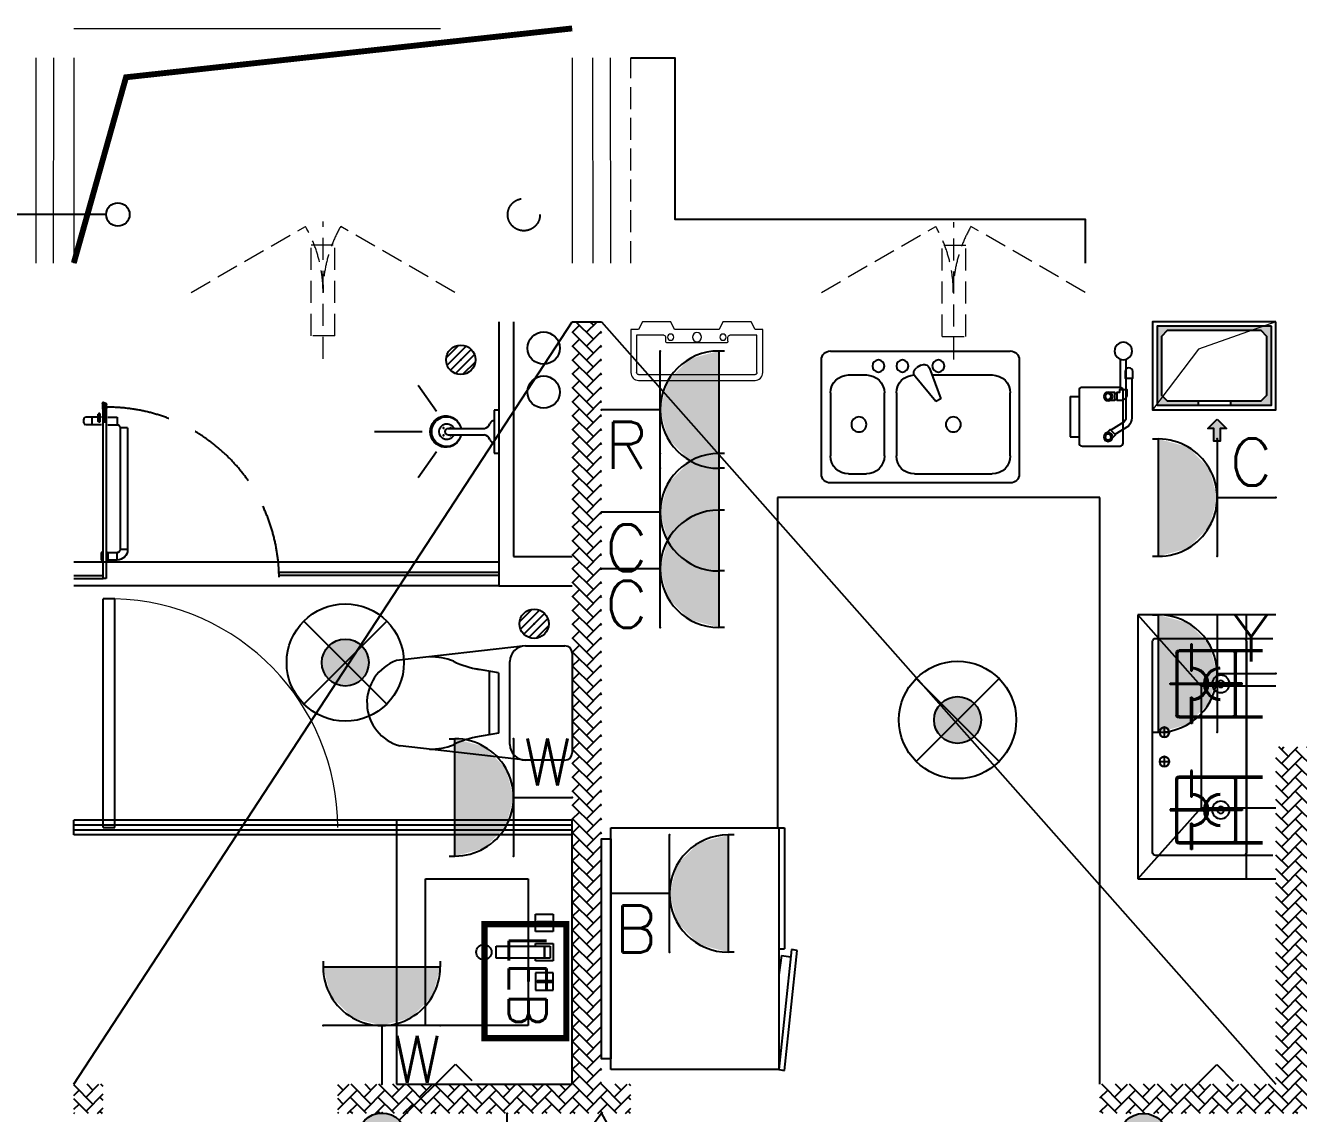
# Model space of a CAD drawing. Extents: x 5031545 to 5313844, y -886381 to -283477.
# Drawn here: x 5249381 to 5253724, y -810391 to -806681 of the extents above; entities that cross this region are included whole.
import ezdxf
from ezdxf.enums import TextEntityAlignment as Align

# ---------------------------------------------------------------- set-up
doc = ezdxf.new("R2010")
doc.units = 0
doc.header["$LTSCALE"] = 1000
doc.header["$MEASUREMENT"] = 0
for name, pattern in [('A户型$0$DASH', [0.35, 0.25, -0.1]), ('DASH', [0.35, 0.25, -0.1]), ('HIDDEN', [0.375, 0.25, -0.125])]:
    doc.linetypes.add(name, pattern=pattern)
doc.layers.get('0').update_dxf_attribs({"linetype": 'CONTINUOUS'})
for name, color, linetype in [('!!电气', 1, 'CONTINUOUS'), ('$RECOVER_210609100354-32', 7, 'CONTINUOUS'), ('5fur', 175, 'CONTINUOUS'), ('AH-FURNITURE', 1, 'CONTINUOUS'), ('CURTWALL', 4, 'CONTINUOUS'), ('EQUIP-插座', 3, 'CONTINUOUS'), ('EQUIP-照明', 3, 'CONTINUOUS'), ('IP-bath&kitchen-JOHNSON', 4, 'CONTINUOUS'), ('LVTRY', 252, 'CONTINUOUS'), ('P-bath&kitchen-JOHNSON', 4, 'CONTINUOUS'), ('TEL_TEXT', 7, 'CONTINUOUS'), ('VPIPE-中水', 122, 'CONTINUOUS'), ('VPIPE-凝结', 150, 'CONTINUOUS'), ('VPIPE-雨水', 4, 'DASH'), ('保温', 6, 'CONTINUOUS'), ('建筑-排气道', 252, 'CONTINUOUS'), ('看线', 185, 'CONTINUOUS')]:
    doc.layers.add(name, color=color, linetype=linetype)
for name, color, linetype, lineweight in [('EQUIP-消防', 3, 'CONTINUOUS', 20), ('PUB_HATCH', 8, 'CONTINUOUS', 9), ('WINDOW', 146, 'CONTINUOUS', 20), ('平面-栏杆', 56, 'CONTINUOUS', 15), ('平面-看线', 252, 'CONTINUOUS', 15), ('平面-空调室内机', 176, 'CONTINUOUS', 9), ('平面-空调预留孔', 252, 'CONTINUOUS', 15), ('立面-洞口示意', 252, 'CONTINUOUS', 13)]:
    doc.layers.add(name, color=color, linetype=linetype, lineweight=lineweight)
doc.styles.add('_TEL_DIM', font='simplex.shx', dxfattribs={"width": 0.8, "height": 3.5, "bigfont": 'hztxt.shx'})
doc.styles.add('DIM_FONT', font='SIMPLEX', dxfattribs={"width": 0.7, "bigfont": 'GBCBIG'})
doc.styles.get("Standard").update_dxf_attribs({"font": 'gbenor.shx', "bigfont": 'gbcbig.shx'})
pattern_1 = [(45, (0, 0), (0, 47.4157523), [100.584, -33.528]), (135, (23.708, 23.708), (3e-15, 47.4157523), [100.584, -33.528])]

# ---------------------------------------------------------------- blocks, each defined once
blk = doc.blocks.new('$equip$00001149')
for p, q in [((-0.354, 0.354), (0.354, -0.354)), ((0.354, 0.354), (-0.354, -0.354))]:
    blk.add_line(p, q)
for radius in [0.5, 0.2]:
    blk.add_circle((0, 0), radius)
for points in [[(-0.1, 0.173), (0.1, 0.173), (-0.173, 0.1), (0.173, 0.1)], [(0, 0.2), (0, 0.2), (-0.1, 0.173), (0.1, 0.173)], [(-0.173, 0.1), (0.173, 0.1), (-0.2, 0), (0.2, 0)], [(-0.173, -0.1), (0.173, -0.1), (-0.2, 0), (0.2, 0)], [(-0.1, -0.173), (0.1, -0.173), (-0.173, -0.1), (0.173, -0.1)], [(0, -0.2), (0, -0.2), (-0.1, -0.173), (0.1, -0.173)]]:
    blk.add_solid(points)
at = {"flags": 9}
blk.add_attdef('A', (0, 0), '', height=0.00002, dxfattribs=at)
blk = doc.blocks.new('$equip$00001962')
for p, q in [((0.147, 0.356), (0.625, 0.833)), ((0.625, 0.833), (0.766, 0.692))]:
    blk.add_line(p, q)
blk.add_circle((0, 0.208), 0.208)
for p in [(0, 0.417), (-0.208, 0.208), (0.208, 0.208), (0, 0)]:
    blk.add_point(p)
for points in [[(-0.104, 0.389), (0.104, 0.389), (-0.18, 0.313), (0.18, 0.313)], [(0, 0.417), (0, 0.417), (-0.104, 0.389), (0.104, 0.389)], [(-0.18, 0.313), (0.18, 0.313), (-0.208, 0.208), (0.208, 0.208)], [(-0.18, 0.104), (0.18, 0.104), (-0.208, 0.208), (0.208, 0.208)], [(-0.104, 0.028), (0.104, 0.028), (-0.18, 0.104), (0.18, 0.104)], [(0, 0), (0, 0), (-0.104, 0.028), (0.104, 0.028)]]:
    blk.add_solid(points)
at = {"layer": 'TEL_TEXT', "style": '_TEL_DIM', "flags": 1}
blk.add_attdef('A', text='', height=0.00002, dxfattribs=at).set_placement((0, 0), align=Align.MIDDLE_CENTER)
blk = doc.blocks.new('$equip$00001237')
for p, q in [((-0.5, 1.05), (-0.5, 1)), ((-0.5, 1), (0.5, 1)), ((0.5, 1.05), (0.5, 1)), ((0.5, 0.5), (-0.5, 0.5)), ((0, 0.5), (0, 0))]:
    blk.add_line(p, q)
blk.add_arc((0, 1), 0.5, 180, 0)
for p in [(0, 1), (-0.5, 0.5), (0.5, 0.5), (0, 0)]:
    blk.add_point(p)
for points in [[(0.433, 0.75), (-0.433, 0.75), (0.5, 1), (-0.5, 1)], [(0.25, 0.567), (-0.25, 0.567), (0.433, 0.75), (-0.433, 0.75)], [(0, 0.5), (0, 0.5), (0.25, 0.567), (-0.25, 0.567)]]:
    blk.add_solid(points)
at = {"flags": 9}
blk.add_attdef('A', (0, 0), '', height=0.00002, dxfattribs=at)
blk = doc.blocks.new('$equip$00001764')
for p, q in [((-0.5, 1.05), (-0.5, 1)), ((-0.5, 1), (0.5, 1)), ((0.5, 1.05), (0.5, 1)), ((0.5, 0.5), (-0.5, 0.5)), ((0, 0.5), (0, 0))]:
    blk.add_line(p, q)
blk.add_arc((0, 1), 0.5, 180, 0)
for p in [(-0.5, 0.5), (0.5, 0.5), (0, 0)]:
    blk.add_point(p)
for points in [[(0.433, 0.75), (-0.433, 0.75), (0.5, 1), (-0.5, 1)], [(0.25, 0.567), (-0.25, 0.567), (0.433, 0.75), (-0.433, 0.75)], [(0, 0.5), (0, 0.5), (0.25, 0.567), (-0.25, 0.567)]]:
    blk.add_solid(points)
at = {"color": 7, "style": '_TEL_DIM'}
blk.add_attdef('$TEXT$', text='', height=0.4, dxfattribs=at).set_placement((0.303, 0.211), align=Align.MIDDLE_CENTER)
at = {"color": 7, "style": '_TEL_DIM', "flags": 1}
blk.add_attdef('A', text='', height=0.00002, dxfattribs=at).set_placement((0, 0), align=Align.MIDDLE_CENTER)
blk = doc.blocks.new('A$C09840549')
at = {"layer": 'EQUIP-消防'}
for p, q in [((94.2, 325.2), (-268.5, 325.2)), ((94.2, 65.2), (94.2, 325.2)), ((-268.5, 65.2), (94.2, 65.2))]:
    blk.add_line(p, q, dxfattribs=at)
at = {"layer": 'EQUIP-消防', "const_width": 20}
blk.add_lwpolyline([(-268.5, 325.2), (94.2, 325.2), (94.2, 65.2), (-268.5, 65.2), (-268.5, 325.2), (94.2, 325.2)], dxfattribs=at)
at = {"layer": 'EQUIP-消防'}
for p in [(-8.5, 325.2), (94.2, 195.2), (-8.5, 65.2)]:
    blk.add_point(p, dxfattribs=at)
at = {"layer": 'EQUIP-消防', "style": '_TEL_DIM'}
blk.add_attdef('I/O', text='', height=120, dxfattribs=at).set_placement((-85.4, 202.3), align=Align.MIDDLE_CENTER)
at = {"layer": 'EQUIP-消防', "style": '_TEL_DIM', "flags": 1}
blk.add_attdef('A', text='', height=0.008, dxfattribs=at).set_placement((-8.5, 65.2), align=Align.MIDDLE_CENTER)
blk = doc.blocks.new('cvxcvxvcxvcx')
blk.add_hatch(color=252).paths.add_polyline_path([(580593.9, 371078.9), (580595.1, 371081.7), (580603.4, 371078.2), (580602.2, 371075.5)])
at = {"layer": '$RECOVER_210609100354-32', "color": 252}
for p, q in [((581943.7, 371358.3), (581943.7, 370458)), ((581993.7, 371358.3), (581993.7, 370558)), ((581993.7, 370558), (582193.7, 370558)), ((581943.7, 370458), (582193.7, 370458))]:
    blk.add_line(p, q, dxfattribs=at)
at = {"color": 252}
for p, q in [((581764.2, 371235.4), (581806.6, 371277.8)), ((581767.1, 371210.1), (581831.9, 371274.9)), ((581778.3, 371193), (581849, 371263.7)), ((581795.4, 371181.8), (581860.2, 371246.6)), ((581820.7, 371178.8), (581863.2, 371221.3)), ((580594.6, 371081.9), (580593, 371082.6)), ((580593.1, 371061.9), (580595.3, 371061.4)), ((580595.3, 371061.4), (580593.1, 371061.4)), ((580605, 371078.1), (580593.3, 371083)), ((580594.6, 371081.9), (580593.3, 371078.6)), ((580602.5, 371074.8), (580593.3, 371078.6)), ((580593.4, 371071.1), (580603.9, 371071.1)), ((580593.4, 371069.8), (580603.9, 371069.8)), ((580593.7, 371069.8), (580593.7, 371048.4)), ((580598.7, 371080.7), (580598.7, 371041.6)), ((580604.2, 371061.8), (580602, 371061.3)), ((580602, 371061.3), (580604.2, 371061.3)), ((580603.8, 371078), (580602.5, 371074.8)), ((580603.7, 371069.8), (580603.7, 371050.2)), ((580604.4, 371077.8), (580603.8, 371078)), ((580633.7, 370413.3), (580593.7, 370413.3)), ((580593.7, 369633.3), (580593.7, 370413.3)), ((580633.7, 369633.3), (580633.7, 370413.3)), ((582014.2, 370335.4), (582056.6, 370377.8)), ((582017.1, 370310.1), (582081.9, 370374.9)), ((582028.3, 370293), (582099, 370363.7)), ((582045.4, 370281.8), (582110.2, 370346.6)), ((582070.7, 370278.8), (582113.2, 370321.3)), ((582034.3, 370253.2), (581594.4, 370203.1)), ((582034.3, 370253.2), (582168.7, 370253.2)), ((582193.7, 370228.2), (582193.7, 369888.2)), ((581981, 369916.4), (581981, 370199.9)), ((581942.4, 370161.4), (581863.6, 370175)), ((581910.4, 370166.9), (581910.4, 369949.5)), ((581942.4, 370161.4), (581942.4, 369955)), ((581942.4, 369955), (581863.6, 369941.4)), ((582034.3, 369863.2), (581606.6, 369911.9)), ((582168.7, 369863.2), (582034.3, 369863.2)), ((580593.7, 369633.3), (580633.7, 369633.3)), ((581693.7, 369458.3), (582043.7, 369458.3)), ((581693.7, 368958.6), (581693.7, 369458.3)), ((582043.7, 369458.3), (582043.7, 368958.6)), ((582068.8, 369278.5), (582068.8, 369338.5)), ((582068.8, 369338.5), (582128.8, 369338.5)), ((582073.8, 369311.5), (582073.8, 369305.5)), ((582123.8, 369311.5), (582073.8, 369311.5)), ((582123.8, 369305.5), (582123.8, 369311.5)), ((582128.8, 369338.5), (582128.8, 369278.5)), ((582128.8, 369278.5), (582068.8, 369278.5)), ((582073.8, 369305.5), (582123.8, 369305.5)), ((581933.8, 369188.5), (581933.8, 369228.5)), ((581933.8, 369228.5), (582098.8, 369228.5)), ((582068.8, 369228.5), (582068.8, 369238.5)), ((582068.8, 369238.5), (582128.8, 369238.5)), ((582098.8, 369188.5), (582098.8, 369228.5)), ((582098.8, 369228.5), (582118.8, 369228.5)), ((582098.8, 369228.5), (582098.8, 369188.5)), ((582118.8, 369228.5), (582118.8, 369188.5)), ((582128.8, 369238.5), (582128.8, 369178.5)), ((582098.8, 369188.5), (581933.8, 369188.5)), ((582068.8, 369178.5), (582068.8, 369188.5)), ((582118.8, 369188.5), (582098.8, 369188.5)), ((582128.8, 369178.5), (582068.8, 369178.5)), ((582128.8, 369138.5), (582068.8, 369138.5)), ((582068.8, 369138.5), (582068.8, 369078.5)), ((582128.8, 369078.5), (582128.8, 369138.5)), ((582073.8, 369105.5), (582073.8, 369111.5)), ((582073.8, 369111.5), (582123.8, 369111.5)), ((582123.8, 369105.5), (582073.8, 369105.5)), ((582123.8, 369111.5), (582123.8, 369105.5)), ((582068.8, 369078.5), (582128.8, 369078.5)), ((582043.7, 368958.6), (581693.7, 368958.6))]:
    blk.add_line(p, q, dxfattribs=at)
blk.add_circle((581892.5, 369208.5), 26, dxfattribs=at)
for centre, radius, start, end in [((580604.7, 371064.9), 13.4, 154.9185, 209.8498), ((580592.8, 371081.9), 1.17, 67.467, 199.9599), ((580572.3, 371074.4), 20.6, 349.1527, 19.9599), ((580592.8, 371082.1), 0.5, 67.467, 199.2391), ((580569.6, 371074), 24, 352.9513, 19.2391), ((580605, 371065.3), 12.4, 158.6522, 196.0549), ((580604.6, 371063.5), 11.7, 190.4823, 204.5814), ((580593.5, 371058.5), 0.5, 209.8498, 24.5814), ((580594.8, 371062.6), 9.42, 335.7717, 351.9846), ((580603.9, 371058.6), 0.5, 155.7717, 331.0221), ((580585.1, 371076.5), 19.5, 343.7516, 2.5342), ((580590, 371065.2), 14.6, 346.2853, 18.1027), ((580604.1, 371077.4), 0.5, 1.9458, 67.267), ((580592.5, 371064.9), 13.5, 331.0221, 24.8476), ((580585.2, 371076.5), 20.5, 343.0997, 2.0085), ((580604.6, 371077.2), 1, 4.2348, 68.4734), ((582034.3, 370199.9), 53.3, 90, 180), ((582168.7, 370228.2), 25, 0, 90), ((581646.3, 370059.4), 152.8, 109.8819, 254.9227), ((581706.8, 369991.8), 224.1, 68.5202, 90), ((581919.7, 370463.4), 293.8, 243.5369, 261.4828), ((581919.7, 369653), 293.8, 98.5172, 116.4631), ((581706.8, 370124.5), 224.1, 270, 291.4798), ((582034.3, 369916.4), 53.3, 180, 270), ((582168.7, 369888.2), 25, 270, 0)]:
    blk.add_arc(centre, radius, start, end, dxfattribs=at)
at = {"color": 252, "lineweight": 13}
blk.add_arc((580613.7, 369633.3), 780, 360, 88.5307, dxfattribs=at)
at = {"color": 252}
for centre in [(581813.7, 371228.3), (582063.7, 370328.3)]:
    blk.add_ellipse(centre, major_axis=(35.4, 35.4), ratio=1, start_param=5.497787, end_param=11.780972, dxfattribs=at)
blk.add_open_spline([(580603.7, 371050.2), (580602.8, 371049.4), (580601, 371047.8), (580597.8, 371051.5), (580595.2, 371049.6), (580593.7, 371048.4)], degree=3, knots=[0, 0, 0, 0, 3.066329, 6.218313, 11.124135, 11.124135, 11.124135, 11.124135], dxfattribs=at)
for p in [(581813.7, 371228.3), (582063.7, 370328.3)]:
    blk.add_point(p, dxfattribs=at)
at = {"layer": 'CURTWALL', "color": 252}
for p, q in [((582193.7, 369658.3), (580493.7, 369658.3)), ((580493.7, 369608.3), (580493.7, 369658.3)), ((582193.7, 369641.7), (580493.7, 369641.7)), ((582193.7, 369625), (580493.7, 369625)), ((582193.7, 369608.3), (582193.7, 369658.3)), ((582193.7, 369608.3), (580493.7, 369608.3))]:
    blk.add_line(p, q, dxfattribs=at)
at = {"layer": 'IP-bath&kitchen-JOHNSON', "color": 252}
for p, q in [((581730.5, 371051.5), (581668.7, 371141)), ((581682.3, 370983.3), (581519, 370983.3)), ((581730.5, 370915.1), (581668.7, 370825.7)), ((581943.7, 370538), (580493.7, 370538)), ((580493.7, 370493), (580593.7, 370493)), ((580593.7, 370483), (580593.7, 370493)), ((581943.7, 370503), (581193.7, 370503)), ((581193.7, 370493), (581193.7, 370503)), ((581943.7, 370493), (581193.7, 370493)), ((580493.7, 370483), (580593.7, 370483)), ((581943.7, 370458), (580493.7, 370458))]:
    blk.add_line(p, q, dxfattribs=at)
at = {"layer": 'IP-bath&kitchen-JOHNSON', "color": 252, "extrusion": (0, 0, -1)}
for centre, major_axis, ratio, start_param, end_param in [((581764.9, 370983.4), (0, 51), 0.990052, 1.778622, 7.646156), ((581765.9, 370983.4), (0, 26.8), 0.994812, 1.973916, 7.450862)]:
    blk.add_ellipse(centre, major_axis=major_axis, ratio=ratio, start_param=start_param, end_param=end_param, dxfattribs=at)
at = {"layer": 'LVTRY', "color": 252}
for p, q in [((580593.7, 370483), (580593.7, 371069.8)), ((580593.7, 371069.8), (580603.7, 371069.8)), ((580603.7, 371069.8), (580603.7, 370483)), ((581943.7, 371056.9), (581927.9, 371056.9)), ((581927.9, 371056.9), (581927.9, 370909.7)), ((581943.7, 371056.9), (581943.7, 370909.7)), ((580587.5, 371032.5), (580532.8, 371032.5)), ((580587.5, 371007.1), (580532.8, 371007.1)), ((580555.8, 371007.1), (580555.8, 371032.5)), ((580579.2, 371045.4), (580576.9, 371043.1)), ((580576.9, 371017.7), (580576.9, 371043.1)), ((580579.2, 371015.4), (580576.9, 371017.7)), ((580582.1, 371045.4), (580579.2, 371045.4)), ((580579.2, 371045.4), (580579.2, 371027.9)), ((580579.2, 371015.4), (580579.2, 371032.8)), ((580582.1, 371015.4), (580579.2, 371015.4)), ((580582.1, 371045.4), (580582.1, 371015.4)), ((580597.4, 371045.4), (580595.7, 371043.6)), ((580595.7, 371043.1), (580595.7, 371043.6)), ((580595.7, 371017.7), (580595.7, 371017.1)), ((580597.4, 371015.4), (580595.7, 371017.1)), ((580603.8, 371045.4), (580597.4, 371045.4)), ((580597.4, 371043.1), (580597.4, 371045.4)), ((580597.4, 371017.7), (580597.4, 371015.4)), ((580603.8, 371015.4), (580597.4, 371015.4)), ((580600.9, 371045.4), (580598.6, 371043.1)), ((580598.6, 371027.9), (580598.6, 371043.1)), ((580598.6, 371027.9), (580598.6, 371017.7)), ((580600.9, 371015.4), (580598.6, 371017.7)), ((580600.9, 371026.3), (580600.9, 371045.4)), ((580600.9, 371034.5), (580600.9, 371015.4)), ((580603.8, 371015.4), (580603.8, 371045.4)), ((580609.4, 371032.5), (580641.1, 371032.5)), ((580609.4, 371007.1), (580641.1, 371007.1)), ((580641.1, 371032.5), (580641.1, 371007.1)), ((580651.4, 370996.7), (580651.4, 370581.1)), ((580676.8, 370996.7), (580651.4, 370996.7)), ((580676.8, 370996.7), (580676.8, 370581)), ((581770.2, 370993.9), (581894.4, 370993.9)), ((581770.2, 370972.9), (581894.4, 370972.9)), ((581927.9, 370909.7), (581943.7, 370909.7)), ((580589.8, 370573), (580588.1, 370571.3)), ((580588.1, 370544.8), (580588.1, 370571.3)), ((580589.8, 370543), (580589.8, 370573)), ((580592.7, 370573), (580589.8, 370573)), ((580592.7, 370543), (580592.7, 370573)), ((580604.2, 370573), (580607.1, 370573)), ((580604.2, 370573), (580604.2, 370543)), ((580607.1, 370573), (580607.1, 370543)), ((580607.1, 370573), (580609.4, 370570.7)), ((580609.4, 370570.7), (580609.4, 370545.3)), ((580641.1, 370570.7), (580609.4, 370570.7)), ((580641.1, 370545.3), (580641.1, 370570.7)), ((580676.8, 370581), (580651.4, 370581.1)), ((580592.7, 370543), (580589.8, 370543)), ((580604.2, 370543), (580607.1, 370543)), ((580607.1, 370543), (580609.4, 370545.3)), ((580641.1, 370545.3), (580609.4, 370545.3)), ((580603.7, 370483), (580593.7, 370483)), ((582193.7, 369658.3), (581593.7, 369658.3)), ((581593.7, 369658.3), (581593.7, 368758.3)), ((582193.7, 368758.3), (582193.7, 369658.3)), ((581593.7, 368758.3), (582193.7, 368758.3))]:
    blk.add_line(p, q, dxfattribs=at)
for centre, radius, start, end in [((580541.3, 371019.8), 15.3, 124.0384, 235.947), ((581886.2, 371022.4), 29.7, 286.0573, 334.4592), ((581927.3, 371006.5), 14.6, 87.5818, 167.6166), ((581770.2, 370983.4), 10.5, 89.9915, 269.9915), ((581886, 370944.1), 29.9, 25.5934, 74.1055), ((581927.3, 370960.2), 14.6, 192.3665, 272.4012)]:
    blk.add_arc(centre, radius, start, end, dxfattribs=at)
at = {"layer": 'LVTRY', "color": 252, "extrusion": (0, 0, -1)}
for centre, major_axis, ratio, start_param, end_param in [((580641, 370996.7), (7.33, 7.33), 1, -0.78527, 0.785526), ((581762.4, 370983.4), (0, 53.6), 0.987577, 1.76809, 7.656688), ((581754.5, 370995.9), (-1.43, 0), 0.85, -1.570796, 4.712389), ((581754.5, 370970.9), (-1.43, 0), 0.85, -1.570796, 4.712389), ((581778.9, 370970.9), (-1.43, 0), 0.85, -1.570796, 4.712389), ((581778.9, 370995.9), (-1.43, 0), 0.85, 4.712389, 10.995574), ((580641.1, 370581.1), (7.33, 7.33), 1, 0.785526, 2.356322), ((580641.1, 370581.1), (-25.3, 25.3), 1, 2.356322, 3.927118)]:
    blk.add_ellipse(centre, major_axis=major_axis, ratio=ratio, start_param=start_param, end_param=end_param, dxfattribs=at)
at = {"layer": 'P-bath&kitchen-JOHNSON', "color": 252, "linetype": 'DASH'}
blk.add_arc((580607.5, 370480.6), 586.2, 0.6078, 90.2033, dxfattribs=at)
blk = doc.blocks.new('*U140')
h = blk.add_hatch(color=5)
h.set_gradient(color1=(0, 0, 255), rotation=180, tint=1)
h.paths.add_polyline_path([(0, 0), (-6.35, -6.35), (-6.35, -2.159), (-15, -2.159), (-15, 2.159), (-6.35, 2.159), (-6.35, 6.35)])
at = {"color": 0, "linetype": 'Continuous'}
blk.add_lwpolyline([(0, 0), (-6.35, -6.35), (-6.35, -2.159), (-15, -2.159), (-15, 2.159), (-6.35, 2.159), (-6.35, 6.35)], close=True, dxfattribs=at)
blk = doc.blocks.new('vcxvcdfvdxv')
at = {"layer": 'PUB_HATCH'}
blk.add_hatch(color=252, dxfattribs=at).paths.add_polyline_path([(582308.7, 371343.3), (582308.7, 371073.3), (582448.7, 371073.3), (582448.7, 371088.3), (582343.7, 371088.3), (582323.7, 371108.3), (582323.7, 371308.3), (582343.7, 371328.3), (582663.7, 371328.3), (582683.7, 371308.3), (582683.7, 371108.3), (582663.7, 371088.3), (582558.7, 371088.3), (582558.7, 371073.3), (582698.7, 371073.3), (582698.7, 371343.3)])
at = {"layer": 'AH-FURNITURE', "color": 252}
for p, q in [((582803.7, 371125.8), (582803.7, 371230)), ((582823.7, 371125.8), (582823.7, 371230)), ((582784.7, 371165.8), (582784.7, 371030.8)), ((582804.7, 371165.8), (582804.7, 371030.8)), ((582843.2, 371113.3), (582836.2, 371113.3)), ((582843.2, 371093.3), (582836.2, 371093.3)), ((582994.7, 371103.3), (582964.7, 371103.3)), ((582994.7, 371103.3), (582994.7, 370965.3)), ((582810.5, 371016.6), (582856.8, 370988.3)), ((582796.4, 371002.5), (582842.7, 370974.2)), ((582994.7, 370965.3), (582964.7, 370965.3))]:
    blk.add_line(p, q, dxfattribs=at)
for points in [[(582781.7, 371188.3, -1), (582807.7, 371188.3), (582807.7, 371165.8), (582781.7, 371165.8)], [(582836.2, 371090.3), (582820.7, 371090.3, -0.414214), (582800.7, 371110.3), (582800.7, 371125.8), (582826.7, 371125.8), (582826.7, 371116.3), (582836.2, 371116.3)], [(582964.7, 371124.3), (582964.7, 370944.3, -0.414214), (582954.7, 370934.3), (582824.7, 370934.3, -0.414214), (582814.7, 370944.3), (582814.7, 371124.3, -0.414214), (582824.7, 371134.3), (582954.7, 371134.3, -0.414214)], [(582865.7, 371116.3, -1), (582865.7, 371090.3), (582843.2, 371090.3), (582843.2, 371116.3)], [(582874.9, 370974.5, -1), (582856.5, 370956.1), (582840.6, 370972), (582859, 370990.4)]]:
    blk.add_lwpolyline(points, format="xyb", close=True, dxfattribs=at)
for centre, radius in [((582813.7, 371258.3), 30), ((582865.7, 371103.3), 15), ((582865.7, 371103.3), 10), ((582865.7, 370965.3), 15), ((582865.7, 370965.3), 10)]:
    blk.add_circle(centre, radius, dxfattribs=at)
for radius in [40, 20]:
    blk.add_arc((582824.7, 371030.8), radius, 180, 225, dxfattribs=at)
at = {"layer": 'LVTRY', "color": 252}
for p, q in [((583168.7, 371227.7), (583168.7, 370839)), ((583813, 371258.3), (583199.4, 371258.3)), ((583843.7, 370839), (583843.7, 371227.7)), ((583474.8, 371199.4), (583436, 371095.8)), ((583504.1, 371209.9), (583518.4, 371201.7)), ((583260.7, 371176.5), (583466.2, 371176.5)), ((583453.7, 371085.6), (583524, 371171)), ((583690.3, 371176.5), (583751.6, 371176.5)), ((583199.4, 370900.4), (583199.4, 371115.2)), ((583436, 371095.8), (583453.7, 371085.6)), ((583588, 371115.2), (583588, 370900.4)), ((583628.9, 370900.4), (583628.9, 371115.2)), ((583813, 371115.2), (583813, 370900.4)), ((582448.7, 371088.3), (582448.7, 371073.3)), ((582558.7, 371088.3), (582558.7, 371073.3)), ((583526.6, 370839), (583260.7, 370839)), ((583751.6, 370839), (583690.3, 370839)), ((583199.4, 370808.3), (583813, 370808.3)), ((582893.7, 368758.3), (582893.7, 370758.3)), ((582893.7, 370758.3), (583993.7, 370758.3)), ((583993.7, 370758.3), (583993.7, 369632.3)), ((582293.7, 370358.3), (582763.9, 370358.3)), ((582393.7, 369458.3), (582393.7, 370358.3)), ((582547.9, 370115.4), (582763.9, 370358.3)), ((582763.9, 370358.3), (582763.9, 369458.3)), ((582703.7, 370278.3), (582303.7, 370278.3)), ((582393.7, 370268.3), (582393.7, 369548.3)), ((582713.7, 369548.3), (582713.7, 370268.3)), ((582338.7, 370238.3), (582623.7, 370238.3)), ((582338.7, 370233.3), (582623.7, 370233.3)), ((582428.7, 370018.3), (582428.7, 370228.3)), ((582433.7, 370018.3), (582433.7, 370228.3)), ((582578.9, 370168.3), (582578.9, 370258.3)), ((582578.9, 370258.3), (582583.4, 370258.3)), ((582583.4, 370258.3), (582583.4, 370168.3)), ((582628.7, 370228.3), (582628.7, 370018.3)), ((582633.7, 370228.3), (582633.7, 370018.3)), ((582583.4, 370168.3), (582578.9, 370168.3)), ((582293.7, 370115.4), (582547.9, 370115.4)), ((582393.7, 369700.3), (582393.7, 370115.4)), ((582408.7, 370125.6), (582536.2, 370125.6)), ((582408.7, 370121.1), (582408.7, 370125.6)), ((582536.2, 370121.1), (582408.7, 370121.1)), ((582653.7, 370125.6), (582526.2, 370125.6)), ((582526.2, 370125.6), (582526.2, 370121.1)), ((582526.2, 370121.1), (582653.7, 370121.1)), ((582536.2, 370125.6), (582536.2, 370121.1)), ((582547.9, 370115.4), (582547.9, 369700.3)), ((582653.7, 370121.1), (582653.7, 370125.6)), ((582583.4, 370078.3), (582578.9, 370078.3)), ((582578.9, 370078.3), (582578.9, 369988.3)), ((582583.4, 369988.3), (582583.4, 370078.3)), ((582623.7, 370013.3), (582338.7, 370013.3)), ((582623.7, 370008.3), (582338.7, 370008.3)), ((582578.9, 369988.3), (582583.4, 369988.3)), ((582673.7, 369938.9), (582673.7, 369977.7)), ((582693.1, 369958.3), (582654.3, 369958.3)), ((582673.7, 369838.9), (582673.7, 369877.7)), ((582693.1, 369858.3), (582654.3, 369858.3)), ((582623.7, 369808.3), (582338.7, 369808.3)), ((582623.7, 369803.3), (582338.7, 369803.3)), ((582428.7, 369798.3), (582428.7, 369588.3)), ((582433.7, 369798.3), (582433.7, 369588.3)), ((582578.9, 369738.3), (582578.9, 369828.3)), ((582578.9, 369828.3), (582583.4, 369828.3)), ((582583.4, 369828.3), (582583.4, 369738.3)), ((582628.7, 369588.3), (582628.7, 369798.3)), ((582633.7, 369588.3), (582633.7, 369798.3)), ((582583.4, 369738.3), (582578.9, 369738.3)), ((582547.9, 369700.3), (582293.7, 369700.3)), ((582536.2, 369695.6), (582408.7, 369695.6)), ((582408.7, 369695.6), (582408.7, 369691.1)), ((582408.7, 369691.1), (582536.2, 369691.1)), ((582526.2, 369691.1), (582526.2, 369695.6)), ((582526.2, 369695.6), (582653.7, 369695.6)), ((582653.7, 369691.1), (582526.2, 369691.1)), ((582536.2, 369691.1), (582536.2, 369695.6)), ((582763.9, 369458.3), (582547.9, 369700.3)), ((582653.7, 369695.6), (582653.7, 369691.1)), ((582583.4, 369648.3), (582578.9, 369648.3)), ((582578.9, 369648.3), (582578.9, 369558.3)), ((582583.4, 369558.3), (582583.4, 369648.3)), ((583969.7, 369632.3), (583969.7, 369220.3)), ((583988.9, 369632.3), (583969.7, 369632.3)), ((583988.9, 369632.3), (583988.9, 368808.3)), ((584561.7, 369632.3), (583988.9, 369632.3)), ((584561.7, 368808.3), (584561.7, 369632.3)), ((582338.7, 369583.3), (582623.7, 369583.3)), ((582338.7, 369578.3), (582623.7, 369578.3)), ((582303.7, 369538.3), (582703.7, 369538.3)), ((582578.9, 369558.3), (582583.4, 369558.3)), ((582763.9, 369458.3), (582293.7, 369458.3)), ((583926.2, 369214.5), (583945.2, 369217.5)), ((583969.9, 368805.4), (583926.2, 369214.5)), ((583945.2, 369217.5), (583988.9, 368808.3)), ((583980.1, 369197), (583948.5, 369192.2)), ((583988.9, 369220.3), (583969.7, 369220.3)), ((583980.1, 369197), (583988.9, 369130.7)), ((583988.9, 368808.3), (583969.9, 368805.4)), ((583985.2, 368831.8), (583988.9, 368832.4)), ((583988.9, 368808.3), (584561.7, 368808.3))]:
    blk.add_line(p, q, dxfattribs=at)
for points in [[(582293.7, 371358.3), (582713.7, 371358.3), (582713.7, 371058.3), (582293.7, 371058.3)], [(582308.7, 371343.3), (582698.7, 371343.3), (582698.7, 371073.3), (582308.7, 371073.3)], [(582663.7, 371088.3), (582343.7, 371088.3), (582323.7, 371108.3), (582323.7, 371308.3), (582343.7, 371328.3), (582663.7, 371328.3), (582683.7, 371308.3), (582683.7, 371108.3), (582663.7, 371088.3)], [(584561.7, 368845.2), (584593.7, 368845.2), (584593.7, 369595.5), (584561.7, 369595.5)]]:
    blk.add_lwpolyline(points, close=True, dxfattribs=at)
for centre, radius in [((583444.8, 371207.2), 20.5), ((583567.5, 371207.2), 20.5), ((583649.4, 371207.2), 20.5), ((583393.7, 371007.8), 25.6), ((583715.8, 371007.8), 25.6), ((582481.2, 370123.3), 29.7), ((582481.2, 370123.3), 11.7), ((582673.7, 369958.3), 17), ((582673.7, 369858.3), 17), ((582481.2, 369693.3), 29.7), ((582481.2, 369693.3), 11.7)]:
    blk.add_circle(centre, radius, dxfattribs=at)
for centre, radius, start, end in [((583199.4, 371227.7), 30.7, 90, 180), ((583813, 371227.7), 30.7, 360, 90), ((583493.9, 371192.2), 20.5, 60, 159.4623), ((583508.2, 371184), 20.5, 320.5377, 60), ((583260.7, 371115.2), 61.4, 90, 180), ((583526.6, 371115.2), 61.4, 360, 90), ((583690.3, 371115.2), 61.4, 90, 180), ((583751.6, 371115.2), 61.4, 360, 90), ((583260.7, 370900.4), 61.4, 180, 270), ((583526.6, 370900.4), 61.4, 270, 360), ((583690.3, 370900.4), 61.4, 180, 270), ((583751.6, 370900.4), 61.4, 270, 360), ((583199.4, 370839), 30.7, 180, 270), ((583813, 370839), 30.7, 270, 360), ((582403.7, 370268.3), 10, 90, 180), ((582703.7, 370268.3), 10, 0, 90), ((582438.7, 370228.3), 10, 90, 180), ((582438.7, 370228.3), 5, 90, 180), ((582623.7, 370228.3), 10, 0, 90), ((582623.7, 370228.3), 5, 0, 90), ((582481.2, 370123.3), 56.7, 2.2742, 87.7258), ((582581.2, 370123.3), 56.7, 92.2742, 177.7258), ((582481.2, 370123.3), 52.2, 2.4704, 87.5296), ((582581.2, 370123.3), 52.2, 92.4704, 177.5296), ((582481.2, 370123.3), 56.7, 272.2742, 357.7258), ((582481.2, 370123.3), 52.2, 272.4704, 357.5296), ((582581.2, 370123.3), 56.7, 182.2742, 267.7258), ((582581.2, 370123.3), 52.2, 182.4704, 267.5296), ((582438.7, 370018.3), 10, 180, 270), ((582438.7, 370018.3), 5, 180, 270), ((582623.7, 370018.3), 5, 270, 0), ((582623.7, 370018.3), 10, 270, 0), ((582438.7, 369798.3), 10, 90, 180), ((582438.7, 369798.3), 5, 90, 180), ((582623.7, 369798.3), 10, 0, 90), ((582623.7, 369798.3), 5, 0, 90), ((582481.2, 369693.3), 56.7, 2.2742, 87.7258), ((582481.2, 369693.3), 52.2, 2.4704, 87.5296), ((582581.2, 369693.3), 56.7, 92.2742, 177.7258), ((582581.2, 369693.3), 52.2, 92.4704, 177.5296), ((582481.2, 369693.3), 56.7, 272.2742, 357.7258), ((582481.2, 369693.3), 52.2, 272.4704, 357.5296), ((582581.2, 369693.3), 56.7, 182.2742, 267.7258), ((582581.2, 369693.3), 52.2, 182.4704, 267.5296), ((582438.7, 369588.3), 10, 180, 270), ((582438.7, 369588.3), 5, 180, 270), ((582623.7, 369588.3), 5, 270, 0), ((582623.7, 369588.3), 10, 270, 0), ((582403.7, 369548.3), 10, 180, 270), ((582703.7, 369548.3), 10, 270, 0)]:
    blk.add_arc(centre, radius, start, end, dxfattribs=at)
at = {"layer": '平面-空调预留孔', "color": 252}
for p, q in [((584063.5, 371184.7), (584063.5, 371312.1)), ((584063.5, 371312.1), (584155.9, 371312.1)), ((584381.5, 371312.1), (584473.9, 371312.1)), ((584473.9, 371312.1), (584473.9, 371184.7)), ((584162.5, 371292.3), (584162.5, 371305.5)), ((584169.1, 371285.7), (584368.3, 371285.7)), ((584374.9, 371292.3), (584374.9, 371305.5)), ((584467.3, 371178.1), (584070.1, 371178.1))]:
    blk.add_line(p, q, dxfattribs=at)
blk.add_lwpolyline([(584344.5, 371331.9), (584357.7, 371358.3), (584454.1, 371358.3), (584467.3, 371331.9), (584493.7, 371331.9), (584493.7, 371184.7, -0.414214), (584467.3, 371158.3), (584070.1, 371158.3, -0.414214), (584043.7, 371184.7), (584043.7, 371331.9), (584070.1, 371331.9), (584083.3, 371358.3), (584179.6, 371358.3), (584192.8, 371331.9)], format="xyb", close=True, dxfattribs=at)
for centre, radius in [((584179.6, 371305.5), 10.6), ((584268.1, 371305.5), 15.8), ((584357.7, 371305.5), 10.6)]:
    blk.add_circle(centre, radius, dxfattribs=at)
for centre, start, end in [((584155.9, 371305.5), 360, 90), ((584381.5, 371305.5), 90, 180), ((584169.1, 371292.3), 180, 270), ((584368.3, 371292.3), 270, 0), ((584070.1, 371184.7), 180, 270), ((584467.3, 371184.7), 270, 0)]:
    blk.add_arc(centre, 6.6, start, end, dxfattribs=at)
at = {"layer": '立面-洞口示意', "color": 252}
blk.add_lwpolyline([(582293.7, 371358.3), (582557.2, 371264.4), (582713.7, 371058.3)], dxfattribs=at)
at = {"layer": '建筑-排气道', "color": 252, "xscale": -5, "yscale": 5, "zscale": 5, "rotation": 270}
blk.add_blockref('*U140', (582493.8, 371026), dxfattribs=at)
at = {"layer": 'LVTRY', "color": 252, "style": 'DIM_FONT', "width": 0.8, "flags": 9}
for tag in ['XSIZE', 'YSIZE']:
    blk.add_attdef(tag, (583506.2, 371257.3), '', height=0.5, rotation=90, dxfattribs=at)
blk = doc.blocks.new('dongkong')
at = {"layer": '平面-空调预留孔', "color": 8, "linetype": 'HIDDEN', "ltscale": 0.3}
for p, q in [((-603796, 210899.9), (-603796, 210431.5)), ((-603836, 210821), (-603836, 210510.8)), ((-603836, 210821), (-603756, 210821)), ((-603756, 210821), (-603756, 210510.8))]:
    blk.add_line(p, q, dxfattribs=at)
blk.add_lwpolyline([(-603756, 210510.8), (-603836, 210510.8)], dxfattribs=at)
blk = doc.blocks.new('VDVDVDCZSCCS')
at = {"layer": '保温', "linetype": 'ByBlock', "ltscale": 10}
h = blk.add_hatch(dxfattribs=at)
h.set_pattern_fill('AR-HBONE', color=251, scale=55)
h.set_pattern_definition(pattern_1)
h.paths.add_polyline_path([(542916.6, 373623.7), (542916.7, 371023.7), (543016.6, 371023.7), (543016.5, 373623.7)])
h = blk.add_hatch(dxfattribs=at)
h.set_pattern_fill('AR-HBONE', color=251, scale=55)
h.set_pattern_definition(pattern_1)
h.paths.add_polyline_path([(545316.6, 372173.7), (545316.7, 370923.7), (545516.7, 370923.7), (545516.6, 372173.7)])
h = blk.add_hatch(dxfattribs=at)
h.set_pattern_fill('AR-HBONE', color=251, scale=55)
h.set_pattern_definition(pattern_1)
h.paths.add_polyline_path([(541316.7, 370923.7), (541316.7, 371023.7), (541216.7, 371023.7), (541216.7, 370923.7)])
h = blk.add_hatch(dxfattribs=at)
h.set_pattern_fill('AR-HBONE', color=251, scale=55)
h.set_pattern_definition(pattern_1)
edge = h.paths.add_edge_path()
edge.add_line((543116.6, 370923.7), (543116.6, 371023.7))
edge.add_line((543115.5, 371023.7), (542116.7, 371023.7))
edge.add_line((542116.7, 371023.7), (542116.7, 370923.7))
edge.add_line((542116.7, 370923.7), (543116.6, 370923.7))
h = blk.add_hatch(dxfattribs=at)
h.set_pattern_fill('AR-HBONE', color=251, scale=55)
h.set_pattern_definition(pattern_1)
h.paths.add_polyline_path([(545316.7, 370923.7), (545316.7, 371023.7), (544716.7, 371023.7), (544716.7, 370923.7)])
at = {"layer": '保温', "color": 251, "linetype": 'ByBlock', "ltscale": 10}
blk.add_line((542916.6, 373623.7), (543016.6, 373623.7), dxfattribs=at)
blk = doc.blocks.new('VDGVDVXVE')
at = {"layer": '5fur', "color": 252, "linetype": 'A户型$0$DASH'}
blk.add_arc((580807.5, 368297.5), 1301.7, 282.3121, 282.3121, dxfattribs=at)
blk = doc.blocks.new('A$C547B2CCF')
at = {"color": 252, "const_width": 20}
blk.add_lwpolyline([(4899.7, 11000), (5077.9, 11633.4), (6600, 11800)], dxfattribs=at)
at = {"layer": 'VPIPE-中水', "color": 252, "linetype": 'Continuous'}
for centre in [(6502.5, 10710), (6502.5, 10560)]:
    blk.add_circle(centre, 55, dxfattribs=at)
at = {"layer": 'VPIPE-凝结', "color": 252, "ltscale": 0.1}
blk.add_line((5010, 11165.5), (4699.8, 11165.5), dxfattribs=at)
at = {"layer": 'VPIPE-凝结', "color": 252}
blk.add_circle((5050, 11165.5), 40, dxfattribs=at)
at = {"layer": 'VPIPE-雨水', "color": 252}
blk.add_circle((6435, 11165), 55, dxfattribs=at)
at = {"layer": 'WINDOW', "color": 252, "linetype": 'DASH', "ltscale": 0.3}
for points in [[(5300, 10900), (5689.8, 11124.9, -0.131605), (5750, 10900)], [(6200, 10900), (5810.3, 11124.9, 0.131605), (5750, 10900)], [(7450, 10900), (7839.8, 11124.9, -0.131605), (7900, 10900)], [(8350, 10900), (7960.3, 11124.9, 0.131605), (7900, 10900)]]:
    blk.add_lwpolyline(points, format="xyb", dxfattribs=at)
at = {"layer": '平面-栏杆', "color": 252}
for points in [[(4770, 11700), (4769.7, 11000)], [(4830, 11700), (4829.7, 11000)], [(6669.7, 11700), (6670, 11000)], [(6729.7, 11700), (6730, 11000)]]:
    blk.add_lwpolyline(points, dxfattribs=at)
at = {"layer": '平面-看线', "color": 252, "linetype": 'DASH', "ltscale": 0.3}
blk.add_line((6800, 11000), (6799.7, 11700), dxfattribs=at)
at = {"layer": '平面-看线', "color": 252}
for points in [[(4900, 11800), (6150.1, 11800)], [(4900, 11700), (4899.7, 11000)], [(6599.7, 11700), (6600, 11000)]]:
    blk.add_lwpolyline(points, dxfattribs=at)
at = {"layer": '看线', "color": 252, "ltscale": 0.5}
blk.add_lwpolyline([(6799.7, 11700), (6949.7, 11700), (6949.7, 11150), (8350, 11150), (8350, 11000)], dxfattribs=at)
at = {"color": 252}
for name, p in [('VDGVDVXVE', (-575593.7, -360558.3)), ('VDVDVDCZSCCS', (-536316.6, -362823.7)), ('cvxcvxvcxvcx', (-575593.7, -360558.3))]:
    blk.add_blockref(name, p, dxfattribs=at)
at = {"color": 252, "xscale": -1}
blk.add_blockref('vcxvcdfvdxv', (591293.7, -360558.3), dxfattribs=at)
at = {"layer": '平面-空调室内机', "color": 252, "ltscale": 0.3, "rotation": 180}
blk.add_blockref('dongkong', (-598046, 221573.1), dxfattribs=at)
at = {"layer": '平面-空调室内机', "color": 252, "ltscale": 0.3, "xscale": -1, "rotation": 180}
blk.add_blockref('dongkong', (611698.2, 221570.8), dxfattribs=at)

msp = doc.modelspace()

# ---------------------------------------------------------------- linework, layer by layer
at = {"layer": '!!电气', "color": 6}
for p, q in [((5249546.1, -810291.2), (5251246.1, -807691.2)), ((5251346.1, -807691.2), (5253646.1, -810291.2)), ((5251346.1, -810391.2), (5248146.1, -814591.2)), ((5251346.1, -810391.2), (5253646.1, -814591.2))]:
    msp.add_line(p, q, dxfattribs=at)

# ---------------------------------------------------------------- block references
at = {"color": 2}
msp.add_blockref('A$C547B2CCF', (5244646.1, -818491.2), dxfattribs=at)
at = {"layer": 'EQUIP-插座', "color": 2}
ref = msp.add_blockref('$equip$00001764', (5251346.1, -807991.2), dxfattribs=dict(at, xscale=400, yscale=400, zscale=400, rotation=270.0000000002873))
ref.add_attrib('$TEXT$', 'R', dxfattribs={"layer": '0', "color": 7, "height": 160, "style": '_TEL_DIM'}).set_placement((5251430.5, -808112.4), align=Align.MIDDLE_CENTER)
ref = msp.add_blockref('$equip$00001764', (5253646.1, -808291.2), dxfattribs=dict(at, xscale=399.9999999999999, yscale=399.9999999999999, zscale=399.9999999999999, rotation=90.00003035547908))
ref.add_attrib('$TEXT$', 'C', dxfattribs={"layer": '0', "color": 7, "height": 160, "style": '_TEL_DIM'}).set_placement((5253561.7, -808170), align=Align.MIDDLE_CENTER)
ref = msp.add_blockref('$equip$00001764', (5251346.1, -808341.2), dxfattribs=dict(at, xscale=400, yscale=400, zscale=400, rotation=270.0000000002873))
ref.add_attrib('$TEXT$', 'C', dxfattribs={"layer": '0', "color": 7, "height": 160, "style": '_TEL_DIM'}).set_placement((5251430.5, -808462.4), align=Align.MIDDLE_CENTER)
ref = msp.add_blockref('$equip$00001764', (5251346.1, -808533.7), dxfattribs=dict(at, xscale=400, yscale=400, zscale=400, rotation=270.0000000002873))
ref.add_attrib('$TEXT$', 'C', dxfattribs={"layer": '0', "color": 7, "height": 160, "style": '_TEL_DIM'}).set_placement((5251430.5, -808654.9), align=Align.MIDDLE_CENTER)
ref = msp.add_blockref('$equip$00001764', (5253646.1, -808891.2), dxfattribs=dict(at, xscale=400, yscale=400, zscale=400, rotation=90.00005049652148))
ref.add_attrib('$TEXT$', 'Y', dxfattribs={"layer": '0', "color": 7, "height": 160, "style": '_TEL_DIM'}).set_placement((5253561.7, -808770), align=Align.MIDDLE_CENTER)
ref = msp.add_blockref('$equip$00001764', (5251246.1, -809313.5), dxfattribs=dict(at, xscale=400, yscale=400, zscale=400, rotation=90.0000000002873))
ref.add_attrib('$TEXT$', 'W', dxfattribs={"layer": '0', "color": 7, "height": 160, "style": '_TEL_DIM'}).set_placement((5251161.7, -809192.3), align=Align.MIDDLE_CENTER)
ref = msp.add_blockref('$equip$00001764', (5251378.1, -809641.2), dxfattribs=dict(at, xscale=400, yscale=400, zscale=400, rotation=270.0000000002873))
ref.add_attrib('$TEXT$', 'B', dxfattribs={"layer": '0', "color": 7, "height": 160, "style": '_TEL_DIM'}).set_placement((5251462.5, -809762.4), align=Align.MIDDLE_CENTER)
at = {"layer": 'EQUIP-插座', "color": 2, "xscale": 400.0000000000001, "yscale": 400.0000000000001, "zscale": 400.0000000000001, "rotation": 359.9999894147412}
msp.add_blockref('$equip$00001764', (5250596.1, -810291.2), dxfattribs=at).add_auto_attribs({'$TEXT$': 'W'})
at = {"layer": 'EQUIP-插座', "color": 2, "xscale": 400.0000000000001, "yscale": 400.0000000000001, "zscale": 400.0000000000001, "rotation": 179.9999894147411}
msp.add_blockref('$equip$00001237', (5251024.1, -810391.2), dxfattribs=at)
at = {"layer": 'EQUIP-消防'}
ref = msp.add_blockref('A$C09840549', (5250876.8, -809846.4), dxfattribs=dict(at, xscale=-1.073825519531965, yscale=1.073825119296089, zscale=1.073825503355705, rotation=270))
ref.add_attrib('I/O', 'LEB', dxfattribs={"color": 7, "height": 128.86, "rotation": 270, "style": '_TEL_DIM'}).set_placement((5251094.1, -809938.1), align=Align.MIDDLE_CENTER)
at = {"layer": 'EQUIP-照明', "color": 6, "xscale": 400, "yscale": 400, "zscale": 400}
for name, p in [('$equip$00001149', (5250472, -808853.5)), ('$equip$00001149', (5252560.7, -809049.3)), ('$equip$00001962', (5250597.4, -810555.8)), ('$equip$00001962', (5253194.8, -810557.2))]:
    msp.add_blockref(name, p, dxfattribs=at)

doc.saveas('drawing.dxf')
